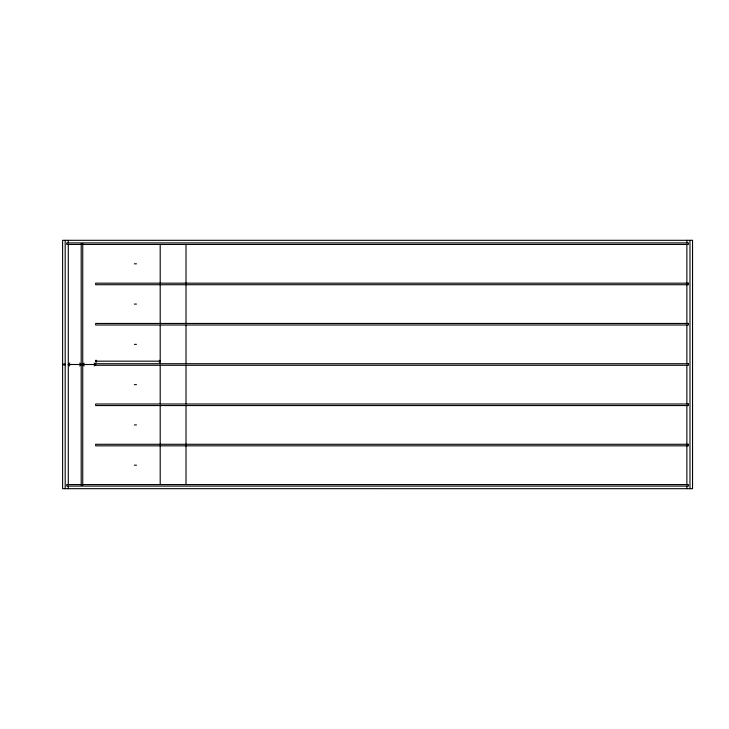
<?xml version="1.0" encoding="UTF-8"?>
<svg xmlns="http://www.w3.org/2000/svg" width="729" height="729" viewBox="0 0 729 729"><rect width="100%" height="100%" fill="white"/><g stroke="black" fill="none" stroke-linecap="round" stroke-linejoin="round"><path stroke-width="1.09" d="M63.086 365.101L62.612 364.5L63.086 363.889M64.699 365.047L65.191 364.5L64.699 363.899M96.62 362.04L95.736 361.174L96.62 360.272M159.277 362.113L160.198 361.174L159.277 360.272M69.738 365.94L68.289 364.5L69.738 363.033M79.716 365.994L81.192 364.5L79.716 363.033M84.209 365.958L82.742 364.5L84.209 363.042M94.196 365.958L95.654 364.5L94.196 363.042M81.192 244.452L66.74 244.452L66.74 242.903L688.422 242.903L688.422 244.452L82.742 244.452M134.382 263.816L136.441 263.816M134.382 304.084L136.441 304.084M134.382 344.361L136.441 344.361M95.736 361.174L160.198 361.174M62.612 364.5L65.191 364.5M68.289 364.5L81.192 364.5M82.742 364.5L95.654 364.5M134.382 384.639L136.441 384.639M134.382 424.916L136.441 424.916M134.382 465.184L136.441 465.184M81.192 484.548L66.74 484.548L66.74 486.097L688.422 486.097L688.422 484.548L82.742 484.548M689.971 240.315L689.971 488.685M686.873 240.315L686.873 242.903M686.873 244.452L686.873 283.171M686.873 284.72L686.873 323.448M686.873 324.997L686.873 363.725M686.873 365.275L686.873 404.003M686.873 405.552L686.873 444.28M686.873 445.829L686.873 484.548M686.873 486.097L686.873 488.685M186.013 244.452L186.013 283.171M186.013 284.72L186.013 323.448M186.013 324.997L186.013 363.725M186.013 365.275L186.013 404.003M186.013 405.552L186.013 444.28M186.013 445.829L186.013 484.548M160.198 244.452L160.198 283.171M160.198 284.72L160.198 323.448M160.198 324.997L160.198 363.725M160.198 365.275L160.198 404.003M160.198 405.552L160.198 444.28M160.198 445.829L160.198 484.548M95.736 360.272L95.736 362.04M68.289 240.315L68.289 242.903M68.289 244.452L68.289 484.548M68.289 486.097L68.289 488.676M65.191 240.315L65.191 488.676M692.55 240.315L62.612 240.315L62.612 488.676L692.55 488.685L692.55 240.315M82.742 243.677L81.192 243.677L81.192 485.323L82.742 485.323L82.742 243.677M688.422 283.171L95.654 283.171L95.654 284.72L688.422 284.72L688.422 283.171M688.422 323.448L95.654 323.448L95.654 324.997L688.422 324.997L688.422 323.448M688.422 363.725L95.654 363.725L95.654 365.275L688.422 365.275L688.422 363.725M688.422 404.003L95.654 404.003L95.654 405.552L688.422 405.552L688.422 404.003M688.422 444.28L95.654 444.28L95.654 445.829L688.422 445.829L688.422 444.28"/></g></svg>
